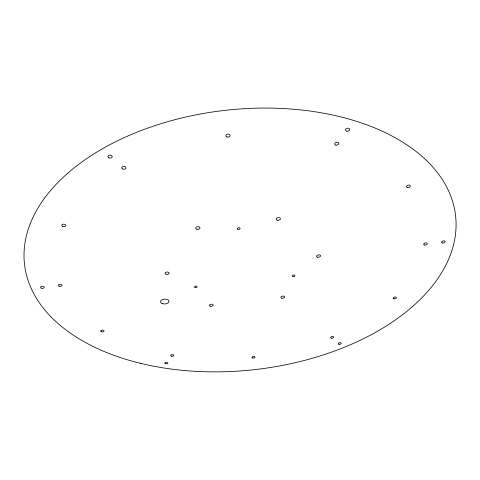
<?xml version="1.0" encoding="UTF-8"?>
<svg xmlns="http://www.w3.org/2000/svg" width="480" height="480" viewBox="0 0 480 480"><rect width="100%" height="100%" fill="white"/><g stroke="black" fill="none" stroke-linecap="round" stroke-linejoin="round"><path stroke-width="0.72" d="M140.352 363.294A216.906 130.488 -6.4 0 0 455.874 218.832A216.906 130.488 -6.4 0 0 123.9 137.778A216.906 130.488 -6.4 0 0 140.352 363.294M281.922 298.188A1.908 1.062 -7.9 0 0 284.67 296.916A1.908 1.062 -7.9 0 0 281.742 296.358A1.908 1.062 -7.9 0 0 281.922 298.188M210.312 306.222A1.908 1.062 -4.9 0 0 213.168 305.136A1.908 1.062 -4.9 0 0 210.318 304.38A1.908 1.062 -4.9 0 0 210.312 306.222M166.062 274.26A2.022 1.188 -2.9 0 0 169.11 273.144A2.022 1.188 -2.9 0 0 166.092 272.202A2.022 1.188 -2.9 0 0 166.062 274.26M196.74 229.242A2.148 1.344 -4.3 0 0 199.98 227.958A2.148 1.344 -4.3 0 0 196.788 226.908A2.148 1.344 -4.3 0 0 196.74 229.242M277.398 220.224A2.148 1.344 -8.5 0 0 280.434 218.616A2.148 1.344 -8.5 0 0 277.092 217.92A2.148 1.344 -8.5 0 0 277.398 220.224M317.664 257.232A2.022 1.188 -9.9 0 0 320.544 255.744A2.022 1.188 -9.9 0 0 317.424 255.186A2.022 1.188 -9.9 0 0 317.664 257.232M339.06 344.298A1.56 0.792 -9.5 0 0 341.268 343.248A1.56 0.792 -9.5 0 0 338.862 342.942A1.56 0.792 -9.5 0 0 339.06 344.298M165.51 363.81A1.56 0.792 -3.4 0 0 167.886 363.06A1.56 0.792 -3.4 0 0 165.594 362.436A1.56 0.792 -3.4 0 0 165.51 363.81M41.43 288.162A1.836 1.032 2.2 0 0 44.25 287.412A1.836 1.032 2.2 0 0 41.568 286.38A1.836 1.032 2.2 0 0 41.43 288.162M108.87 157.83A2.148 1.47 1.6 0 0 112.224 156.78A2.148 1.47 1.6 0 0 109.158 155.292A2.148 1.47 1.6 0 0 108.87 157.83M346.854 131.196A2.148 1.47 -14.4 0 0 349.686 129.18A2.148 1.47 -14.4 0 0 346.26 128.718A2.148 1.47 -14.4 0 0 346.854 131.196M442.59 243.03A1.836 1.032 -15.1 0 0 445.11 241.5A1.836 1.032 -15.1 0 0 442.278 241.26A1.836 1.032 -15.1 0 0 442.59 243.03M195.186 287.508A1.314 0.756 -4.2 0 0 197.16 286.77A1.314 0.756 -4.2 0 0 195.21 286.2A1.314 0.756 -4.2 0 0 195.186 287.508M237.948 229.374A1.416 0.882 -6.4 0 0 240.066 228.462A1.416 0.882 -6.4 0 0 237.948 227.838A1.416 0.882 -6.4 0 0 237.948 229.374M293.04 276.504A1.314 0.756 -8.6 0 0 294.912 275.58A1.314 0.756 -8.6 0 0 292.884 275.208A1.314 0.756 -8.6 0 0 293.04 276.504M331.518 338.178A1.578 0.81 -9.3 0 0 333.744 337.104A1.578 0.81 -9.3 0 0 331.302 336.792A1.578 0.81 -9.3 0 0 331.518 338.178M252.69 358.008A1.542 0.78 -6.4 0 0 255.012 357.15A1.542 0.78 -6.4 0 0 252.726 356.646A1.542 0.78 -6.4 0 0 252.69 358.008M171.444 356.166A1.578 0.81 -3.5 0 0 173.856 355.398A1.578 0.81 -3.5 0 0 171.546 354.756A1.578 0.81 -3.5 0 0 171.444 356.166M101.568 331.776A1.674 0.894 -0.8 0 0 104.082 330.978A1.674 0.894 -0.8 0 0 101.568 330.228A1.674 0.894 -0.8 0 0 101.568 331.776M59.214 286.152A1.83 1.038 1.6 0 0 62.046 285.396A1.83 1.038 1.6 0 0 59.4 284.358A1.83 1.038 1.6 0 0 59.214 286.152M62.64 226.386A1.992 1.23 2.6 0 0 65.76 225.57A1.992 1.23 2.6 0 0 62.934 224.262A1.992 1.23 2.6 0 0 62.64 226.386M122.748 169.038A2.106 1.428 0.5 0 0 125.94 167.862A2.106 1.428 0.5 0 0 122.814 166.566A2.106 1.428 0.5 0 0 122.748 169.038M226.896 136.986A2.148 1.518 -6.4 0 0 230.088 135.474A2.148 1.518 -6.4 0 0 226.866 134.352A2.148 1.518 -6.4 0 0 226.896 136.986M335.886 145.11A2.106 1.428 -13.3 0 0 338.808 143.28A2.106 1.428 -13.3 0 0 335.526 142.656A2.106 1.428 -13.3 0 0 335.886 145.11M407.7 187.65A1.992 1.236 -15.4 0 0 410.328 185.844A1.992 1.236 -15.4 0 0 407.178 185.58A1.992 1.236 -15.4 0 0 407.7 187.65M424.788 245.046A1.83 1.038 -14.4 0 0 427.278 243.522A1.83 1.038 -14.4 0 0 424.428 243.276A1.83 1.038 -14.4 0 0 424.788 245.046M393.996 298.842A1.68 0.894 -12 0 0 396.402 297.63A1.68 0.894 -12 0 0 393.858 297.294A1.68 0.894 -12 0 0 393.996 298.842M162.618 303.726A4.308 2.418 -3 0 0 169.02 301.344A4.308 2.418 -3 0 0 162.51 299.532A4.308 2.418 -3 0 0 162.618 303.726"/></g></svg>
